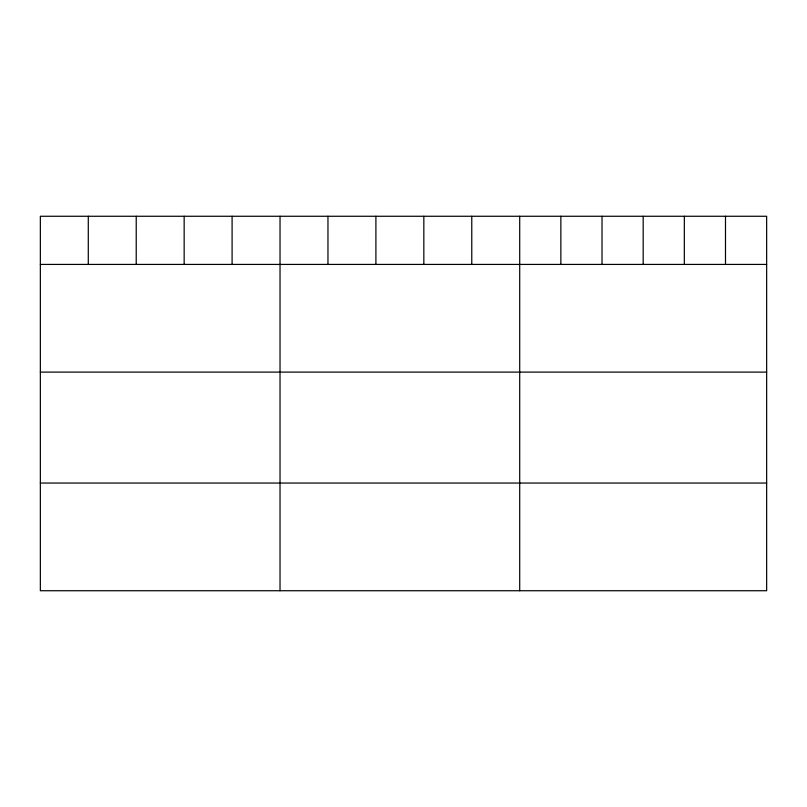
<?xml version="1.0" encoding="UTF-8"?>
<svg xmlns="http://www.w3.org/2000/svg" width="807" height="807" viewBox="0 0 807 807"><rect width="100%" height="100%" fill="white"/><g stroke="black" fill="none" stroke-linecap="round" stroke-linejoin="round"><path stroke-width="1.21" d="M766.65 264.424L766.65 590.734L40.35 590.734L40.35 216.266L766.65 216.266L766.65 264.424L40.35 264.424M40.35 372.108L766.65 372.108M40.35 483.05L766.65 483.05M725.493 216.266L725.493 264.424M684.336 216.266L684.336 264.424M643.179 216.266L643.179 264.424M602.022 216.266L602.022 264.424M560.865 216.266L560.865 264.424M519.708 216.266L519.708 590.734M471.772 216.266L471.772 264.424M423.836 216.266L423.836 264.424M375.901 216.266L375.901 264.424M327.965 216.266L327.965 264.424M280.029 216.266L280.029 590.734M232.093 216.266L232.093 264.424M184.157 216.266L184.157 264.424M136.222 216.266L136.222 264.424M88.286 216.266L88.286 264.424"/></g></svg>
